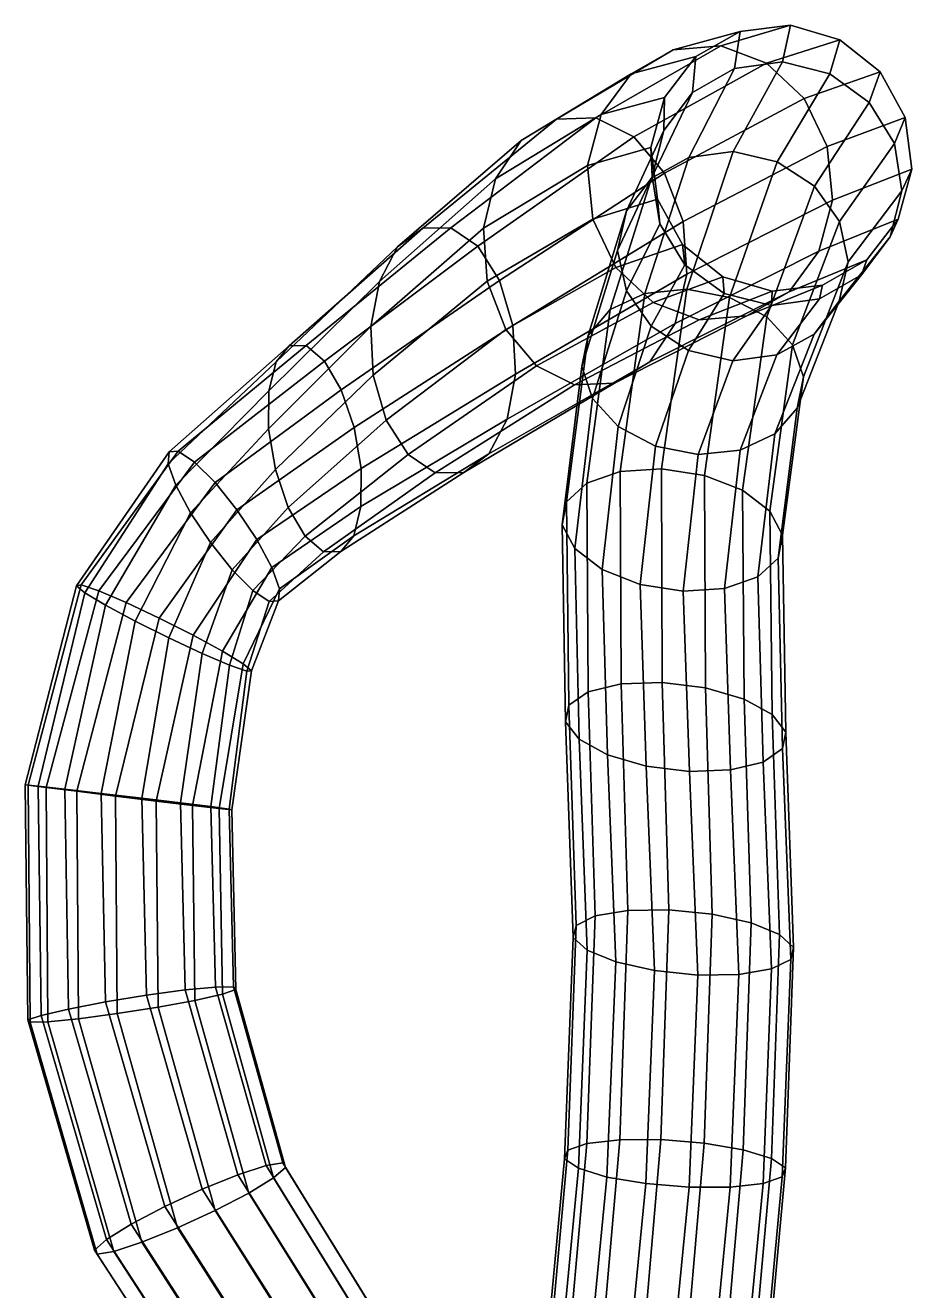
# Model space of a CAD drawing. Extents: x -17131 to 7028, y -15673 to 21355.
# Drawn here: x -17131 to -5654, y 4983 to 21355 of the extents above; entities that cross this region are included whole.
import ezdxf

# ---------------------------------------------------------------- set-up
doc = ezdxf.new("R2010")
doc.units = 0

msp = doc.modelspace()

# ---------------------------------------------------------------- linework, layer by layer
for points in [[(-7221.702148, 21354.681641, 891.435059), (-8127.260742, 21087.275391, 4394.210449), (-8743.545898, 21037.048828, 4179.691895), (-7876.038574, 21275.822266, 855.622559)], [(-6585.954102, 21167.984375, 884.08075), (-7532.470215, 20864.048828, 4550.603027), (-8127.260742, 21087.275391, 4394.210449), (-7221.702148, 21354.681641, 891.435059)], [(-7326.21582, 20884.072266, -2864.184814), (-7221.702148, 21354.681641, 891.435059), (-7876.038574, 21275.822266, 855.622559), (-7949.758789, 20797.441406, -2799.370117)], [(-6713.778809, 20727.171875, -2930.330078), (-6585.954102, 21167.984375, 884.08075), (-7221.702148, 21354.681641, 891.435059), (-7326.21582, 20884.072266, -2864.184814)], [(-7876.038574, 21275.822266, 855.622559), (-8743.545898, 21037.048828, 4179.691895), (-9288.482422, 20728.337891, 3941.600098), (-8450.282227, 20950.4375, 783.904541)], [(-7949.758789, 20797.441406, -2799.370117), (-7876.038574, 21275.822266, 855.622559), (-8450.282227, 20950.4375, 783.904541), (-8490.483398, 20486.914063, -2745.146484)], [(-6063.672852, 20751.214844, 835.13147), (-7047.61084, 20408.546875, 4626.213867), (-7532.470215, 20864.048828, 4550.603027), (-6585.954102, 21167.984375, 884.08075)], [(-6204.103027, 20357.101563, -2988.288818), (-6063.672852, 20751.214844, 835.13147), (-6585.954102, 21167.984375, 884.08075), (-6713.778809, 20727.171875, -2930.330078)], [(-8743.545898, 21037.048828, 4179.691895), (-10255.579102, 20139.671875, 6536.571777), (-10712.269531, 19863.796875, 6149.708008), (-9288.482422, 20728.337891, 3941.600098)], [(-8127.260742, 21087.275391, 4394.210449), (-9743.189453, 20159.007813, 6928.555176), (-10255.579102, 20139.671875, 6536.571777), (-8743.545898, 21037.048828, 4179.691895)], [(-7532.470215, 20864.048828, 4550.603027), (-9252.120117, 19911.611328, 7264.641602), (-9743.189453, 20159.007813, 6928.555176), (-8127.260742, 21087.275391, 4394.210449)], [(-8450.282227, 20950.4375, 783.904541), (-9288.482422, 20728.337891, 3941.600098), (-9676.108398, 20201.386719, 3716.530273), (-8853.55957, 20421.675781, 686.81012)], [(-7047.61084, 20408.546875, 4626.213867), (-8855.005859, 19442.052734, 7495.250977), (-9252.120117, 19911.611328, 7264.641602), (-7532.470215, 20864.048828, 4550.603027)], [(-8538.191406, 19644.90625, -6349.704102), (-7949.758789, 20797.441406, -2799.370117), (-8490.483398, 20486.914063, -2745.146484), (-9023.644531, 19376.619141, -6198.027344)], [(-8490.483398, 20486.914063, -2745.146484), (-8450.282227, 20950.4375, 783.904541), (-8853.55957, 20421.675781, 686.81012), (-8862.560547, 19994.013672, -2709.886963)], [(-7967.387207, 19721.488281, -6461.487793), (-7326.21582, 20884.072266, -2864.184814), (-7949.758789, 20797.441406, -2799.370117), (-8538.191406, 19644.90625, -6349.704102)], [(-7396.936035, 19589.136719, -6515.14209), (-6713.778809, 20727.171875, -2930.330078), (-7326.21582, 20884.072266, -2864.184814), (-7967.387207, 19721.488281, -6461.487793)], [(-9288.482422, 20728.337891, 3941.600098), (-10712.269531, 19863.796875, 6149.708008), (-11041.519531, 19366.648438, 5828.260742), (-9676.108398, 20201.386719, 3716.530273)], [(-6912.473633, 19273.511719, -6504.365723), (-6204.103027, 20357.101563, -2988.288818), (-6713.778809, 20727.171875, -2930.330078), (-7396.936035, 19589.136719, -6515.14209)], [(-5738.679688, 20162.285156, 750.443359), (-6750.472168, 19784.585938, 4606.51416), (-7047.61084, 20408.546875, 4626.213867), (-6063.672852, 20751.214844, 835.13147)], [(-5878.807617, 19825.003906, -3029.203613), (-5738.679688, 20162.285156, 750.443359), (-6063.672852, 20751.214844, 835.13147), (-6204.103027, 20357.101563, -2988.288818)], [(-9023.644531, 19376.619141, -6198.027344), (-8490.483398, 20486.914063, -2745.146484), (-8862.560547, 19994.013672, -2709.886963), (-9346.382813, 18952.582031, -6028.639648)], [(-8853.55957, 20421.675781, 686.81012), (-9676.108398, 20201.386719, 3716.530273), (-9852.404297, 19541.402344, 3537.358887), (-9030.025391, 19774.615234, 579.10675)], [(-8862.560547, 19994.013672, -2709.886963), (-8853.55957, 20421.675781, 686.81012), (-9030.025391, 19774.615234, 579.10675), (-9014.8125, 19397.826172, -2698.676514)], [(-6750.472168, 19784.585938, 4606.51416), (-8615.464844, 18816.570313, 7581.306152), (-8855.005859, 19442.052734, 7495.250977), (-7047.61084, 20408.546875, 4626.213867)], [(-6591.236816, 18818.158203, -6429.102539), (-5878.807617, 19825.003906, -3029.203613), (-6204.103027, 20357.101563, -2988.288818), (-6912.473633, 19273.511719, -6504.365723)], [(-10255.579102, 20139.671875, 6536.571777), (-11986.015625, 18730.369141, 7499.520996), (-12311.373047, 18488.082031, 7036.756836), (-10712.269531, 19863.796875, 6149.708008)], [(-9743.189453, 20159.007813, 6928.555176), (-11621.636719, 18735.292969, 7988.013672), (-11986.015625, 18730.369141, 7499.520996), (-10255.579102, 20139.671875, 6536.571777)], [(-9252.120117, 19911.611328, 7264.641602), (-11272.773438, 18495.365234, 8427.092773), (-11621.636719, 18735.292969, 7988.013672), (-9743.189453, 20159.007813, 6928.555176)], [(-9676.108398, 20201.386719, 3716.530273), (-11041.519531, 19366.648438, 5828.260742), (-11197.082031, 18729.011719, 5618.20459), (-9852.404297, 19541.402344, 3537.358887)], [(-5654.360352, 19494.261719, 644.176147), (-6680.662109, 19090.402344, 4497.585449), (-6750.472168, 19784.585938, 4606.51416), (-5738.679688, 20162.285156, 750.443359)], [(-5781.628906, 19215.167969, -3047.115479), (-5654.360352, 19494.261719, 644.176147), (-5738.679688, 20162.285156, 750.443359), (-5878.807617, 19825.003906, -3029.203613)], [(-9346.382813, 18952.582031, -6028.639648), (-8862.560547, 19994.013672, -2709.886963), (-9014.8125, 19397.826172, -2698.676514), (-9462.457031, 18440.767578, -5867.562988)], [(-10712.269531, 19863.796875, 6149.708008), (-12311.373047, 18488.082031, 7036.756836), (-12546.78125, 18039.105469, 6672.190918), (-11041.519531, 19366.648438, 5828.260742)], [(-8855.005859, 19442.052734, 7495.250977), (-10990.762695, 18053.365234, 8751.729492), (-11272.773438, 18495.365234, 8427.092773), (-9252.120117, 19911.611328, 7264.641602)], [(-6476.938477, 18295.265625, -6302.333496), (-5781.628906, 19215.167969, -3047.115479), (-5878.807617, 19825.003906, -3029.203613), (-6591.236816, 18818.158203, -6429.102539)], [(-9852.404297, 19541.402344, 3537.358887), (-9783.898438, 18846.621094, 3432.239502), (-8945.961914, 19105.925781, 476.374146), (-9030.025391, 19774.615234, 579.10675)], [(-8565.982422, 17942.441406, -9595.691406), (-7967.387207, 19721.488281, -6461.487793), (-8538.191406, 19644.90625, -6349.704102), (-9108.668945, 17885.396484, -9449.525391)], [(-9030.025391, 19774.615234, 579.10675), (-8945.961914, 19105.925781, 476.374146), (-8917.52832, 18787.544922, -2714.390869), (-9014.8125, 19397.826172, -2698.676514)], [(-6680.662109, 19090.402344, 4497.585449), (-8565.44043, 18133.316406, 7514.294434), (-8615.464844, 18816.570313, 7581.306152), (-6750.472168, 19784.585938, 4606.51416)], [(-8011.817871, 17834.289063, -9620.9375), (-7396.936035, 19589.136719, -6515.14209), (-7967.387207, 19721.488281, -6461.487793), (-8565.982422, 17942.441406, -9595.691406)], [(-11197.082031, 18729.011719, 5618.20459), (-11149.510742, 18045.40625, 5554.43457), (-9783.898438, 18846.621094, 3432.239502), (-9852.404297, 19541.402344, 3537.358887)], [(-9108.668945, 17885.396484, -9449.525391), (-8538.191406, 19644.90625, -6349.704102), (-9023.644531, 19376.619141, -6198.027344), (-9558.731445, 17676.271484, -9207.695313)], [(-7529.681641, 17581.732422, -9524.827148), (-6912.473633, 19273.511719, -6504.365723), (-7396.936035, 19589.136719, -6515.14209), (-8011.817871, 17834.289063, -9620.9375)], [(-6855.67627, 18431.041016, 4314.478027), (-6680.662109, 19090.402344, 4497.585449), (-5654.360352, 19494.261719, 644.176147), (-5830.616699, 18847.890625, 532.834045)], [(-5830.616699, 18847.890625, 532.834045), (-5654.360352, 19494.261719, 644.176147), (-5781.628906, 19215.167969, -3047.115479), (-5934.021484, 18619.4375, -3038.164551)], [(-11041.519531, 19366.648438, 5828.260742), (-12546.78125, 18039.105469, 6672.190918), (-12658.967773, 17456.541016, 6457.498047), (-11197.082031, 18729.011719, 5618.20459)], [(-8615.464844, 18816.570313, 7581.306152), (-10820.603516, 17471.802734, 8908.212891), (-10990.762695, 18053.365234, 8751.729492), (-8855.005859, 19442.052734, 7495.250977)], [(-9558.731445, 17676.271484, -9207.695313), (-9023.644531, 19376.619141, -6198.027344), (-9346.382813, 18952.582031, -6028.639648), (-9844.067383, 17343.027344, -8904.808594)], [(-9014.8125, 19397.826172, -2698.676514), (-8917.52832, 18787.544922, -2714.390869), (-9348.101563, 17917.722656, -5740.054688), (-9462.457031, 18440.767578, -5867.562988)], [(-7196.044922, 17219.664063, -9318.766602), (-6591.236816, 18818.158203, -6429.102539), (-6912.473633, 19273.511719, -6504.365723), (-7529.681641, 17581.732422, -9524.827148)], [(-5934.021484, 18619.4375, -3038.164551), (-5781.628906, 19215.167969, -3047.115479), (-6476.938477, 18295.265625, -6302.333496), (-6593.083496, 17783.605469, -6142.017578)], [(-9783.898438, 18846.621094, 3432.239502), (-9487.37207, 18222.412109, 3414.161621), (-8621.125977, 18516.714844, 393.203003), (-8945.961914, 19105.925781, 476.374146)], [(-8945.961914, 19105.925781, 476.374146), (-8621.125977, 18516.714844, 393.203003), (-8592.216797, 18255.259766, -2754.359131), (-8917.52832, 18787.544922, -2714.390869)], [(-8718.532227, 17496.050781, 7300.869141), (-8565.44043, 18133.316406, 7514.294434), (-6680.662109, 19090.402344, 4497.585449), (-6855.67627, 18431.041016, 4314.478027)], [(-11149.510742, 18045.40625, 5554.43457), (-10911.067383, 17419.785156, 5641.852539), (-9487.37207, 18222.412109, 3414.161621), (-9783.898438, 18846.621094, 3432.239502)], [(-9844.067383, 17343.027344, -8904.808594), (-9346.382813, 18952.582031, -6028.639648), (-9462.457031, 18440.767578, -5867.562988), (-9926.388672, 16939.115234, -8588.026367)], [(-7242.73877, 17904.394531, 4087.509521), (-6855.67627, 18431.041016, 4314.478027), (-5830.616699, 18847.890625, 532.834045), (-6233.838867, 18319.460938, 433.996033)], [(-6233.838867, 18319.460938, 433.996033), (-5830.616699, 18847.890625, 532.834045), (-5934.021484, 18619.4375, -3038.164551), (-6306.194336, 18126.757813, -3003.984619)], [(-11986.015625, 18730.369141, 7499.520996), (-13714.289063, 17206.785156, 7680.59082), (-13883.945313, 17002.773438, 7189.019531), (-12311.373047, 18488.082031, 7036.756836)], [(-11621.636719, 18735.292969, 7988.013672), (-13495.285156, 17211.359375, 8207.076172), (-13714.289063, 17206.785156, 7680.59082), (-11986.015625, 18730.369141, 7499.520996)], [(-11272.773438, 18495.365234, 8427.092773), (-13258.833984, 17010.005859, 8687.925781), (-13495.285156, 17211.359375, 8207.076172), (-11621.636719, 18735.292969, 7988.013672)], [(-12658.967773, 17456.541016, 6457.498047), (-12626.498047, 16826.537109, 6429.575684), (-11149.510742, 18045.40625, 5554.43457), (-11197.082031, 18729.011719, 5618.20459)], [(-8565.44043, 18133.316406, 7514.294434), (-10785.151367, 16841.822266, 8877.984375), (-10820.603516, 17471.802734, 8908.212891), (-8615.464844, 18816.570313, 7581.306152)], [(-8917.52832, 18787.544922, -2714.390869), (-8592.216797, 18255.259766, -2754.359131), (-9026.849609, 17462.304688, -5664.473633), (-9348.101563, 17917.722656, -5740.054688)], [(-7056.893555, 16805.455078, -9036.710938), (-6476.938477, 18295.265625, -6302.333496), (-6591.236816, 18818.158203, -6429.102539), (-7196.044922, 17219.664063, -9318.766602)], [(-9487.37207, 18222.412109, 3414.161621), (-9001.948242, 17767.216797, 3487.875), (-8098.790039, 18100.28125, 342.512177), (-8621.125977, 18516.714844, 393.203003)], [(-8621.125977, 18516.714844, 393.203003), (-8098.790039, 18100.28125, 342.512177), (-8082.637695, 17885.408203, -2813.395508), (-8592.216797, 18255.259766, -2754.359131)], [(-6306.194336, 18126.757813, -3003.984619), (-5934.021484, 18619.4375, -3038.164551), (-6593.083496, 17783.605469, -6142.017578), (-6915.864746, 17359.642578, -5972.993652)], [(-12311.373047, 18488.082031, 7036.756836), (-13883.945313, 17002.773438, 7189.019531), (-13977.005859, 16625.259766, 6809.411133), (-12546.78125, 18039.105469, 6672.190918)], [(-10990.762695, 18053.365234, 8751.729492), (-13040.401367, 16638.509766, 9051.936523), (-13258.833984, 17010.005859, 8687.925781), (-11272.773438, 18495.365234, 8427.092773)], [(-9462.457031, 18440.767578, -5867.562988), (-9348.101563, 17917.722656, -5740.054688), (-9787.230469, 16524.888672, -8305.878906), (-9926.388672, 16939.115234, -8588.026367)], [(-9046.642578, 16999.091797, 6977.780273), (-8718.532227, 17496.050781, 7300.869141), (-6855.67627, 18431.041016, 4314.478027), (-7242.73877, 17904.394531, 4087.509521)], [(-10911.067383, 17419.785156, 5641.852539), (-10512.811523, 16950.417969, 5870.820313), (-9001.948242, 17767.216797, 3487.875), (-9487.37207, 18222.412109, 3414.161621)], [(-8592.216797, 18255.259766, -2754.359131), (-8082.637695, 17885.408203, -2813.395508), (-8542.430664, 17146.753906, -5654.05957), (-9026.849609, 17462.304688, -5664.473633)], [(-7788.285645, 17595.4375, 3851.040283), (-7242.73877, 17904.394531, 4087.509521), (-6233.838867, 18319.460938, 433.996033), (-6808.239746, 17993.796875, 363.797058)], [(-6593.083496, 17783.605469, -6142.017578), (-6476.938477, 18295.265625, -6302.333496), (-7056.893555, 16805.455078, -9036.710938), (-7139.223633, 16401.5625, -8720.025391)], [(-6808.239746, 17993.796875, 363.797058), (-6233.838867, 18319.460938, 433.996033), (-6306.194336, 18126.757813, -3003.984619), (-6846.90332, 17816.041016, -2948.8125)], [(-12546.78125, 18039.105469, 6672.190918), (-13977.005859, 16625.259766, 6809.411133), (-13981.257813, 16135.614258, 6595.457031), (-12658.967773, 17456.541016, 6457.498047)], [(-10820.603516, 17471.802734, 8908.212891), (-12873.850586, 16149.313477, 9239.393555), (-13040.401367, 16638.509766, 9051.936523), (-10990.762695, 18053.365234, 8751.729492)], [(-12626.498047, 16826.537109, 6429.575684), (-12457.651367, 16244.976563, 6587.011719), (-10911.067383, 17419.785156, 5641.852539), (-11149.510742, 18045.40625, 5554.43457)], [(-10894.306641, 16259.298828, 8660.876953), (-10785.151367, 16841.822266, 8877.984375), (-8565.44043, 18133.316406, 7514.294434), (-8718.532227, 17496.050781, 7300.869141)], [(-9001.948242, 17767.216797, 3487.875), (-8405.875, 17544.615234, 3640.33252), (-7462.83252, 17914.273438, 331.52124), (-8098.790039, 18100.28125, 342.512177)], [(-8098.790039, 18100.28125, 342.512177), (-7462.83252, 17914.273438, 331.52124), (-7470.341797, 17728.964844, -2881.798096), (-8082.637695, 17885.408203, -2813.395508)], [(-6846.90332, 17816.041016, -2948.8125), (-6306.194336, 18126.757813, -3003.984619), (-6915.864746, 17359.642578, -5972.993652), (-7401.304199, 17091.289063, -5820.997559)], [(-9427.147461, 15581.27832, -11911.210938), (-9108.668945, 17885.396484, -9449.525391), (-9558.731445, 17676.271484, -9207.695313), (-9860.588867, 15432.008789, -11598.341797)], [(-9348.101563, 17917.722656, -5740.054688), (-9026.849609, 17462.304688, -5664.473633), (-9453.591797, 16162.8125, -8099.780273), (-9787.230469, 16524.888672, -8305.878906)], [(-9504.429688, 16723.078125, 6592.279785), (-9046.642578, 16999.091797, 6977.780273), (-7242.73877, 17904.394531, 4087.509521), (-7788.285645, 17595.4375, 3851.040283)], [(-8892.616211, 15617.137695, -12083.100586), (-8565.982422, 17942.441406, -9595.691406), (-9108.668945, 17885.396484, -9449.525391), (-9427.147461, 15581.27832, -11911.210938)], [(-8336.639648, 15530.834961, -12083.476563), (-8011.817871, 17834.289063, -9620.9375), (-8565.982422, 17942.441406, -9595.691406), (-8892.616211, 15617.137695, -12083.100586)], [(-8082.637695, 17885.408203, -2813.395508), (-7470.341797, 17728.964844, -2881.798096), (-7972.050781, 17014.556641, -5708.472656), (-8542.430664, 17146.753906, -5654.05957)], [(-8405.875, 17544.615234, 3640.33252), (-7788.285645, 17595.4375, 3851.040283), (-6808.239746, 17993.796875, 363.797058), (-7462.83252, 17914.273438, 331.52124)], [(-7462.83252, 17914.273438, 331.52124), (-6808.239746, 17993.796875, 363.797058), (-6846.90332, 17816.041016, -2948.8125), (-7470.341797, 17728.964844, -2881.798096)], [(-10512.811523, 16950.417969, 5870.820313), (-10019.270508, 16703.394531, 6203.538086), (-8405.875, 17544.615234, 3640.33252), (-9001.948242, 17767.216797, 3487.875)], [(-7843.269531, 15338.694336, -11917.015625), (-7529.681641, 17581.732422, -9524.827148), (-8011.817871, 17834.289063, -9620.9375), (-8336.639648, 15530.834961, -12083.476563)], [(-7470.341797, 17728.964844, -2881.798096), (-6846.90332, 17816.041016, -2948.8125), (-7401.304199, 17091.289063, -5820.997559), (-7972.050781, 17014.556641, -5708.472656)], [(-6915.864746, 17359.642578, -5972.993652), (-6593.083496, 17783.605469, -6142.017578), (-7139.223633, 16401.5625, -8720.025391), (-7424.564941, 16068.327148, -8417.183594)], [(-9860.588867, 15432.008789, -11598.341797), (-9558.731445, 17676.271484, -9207.695313), (-9844.067383, 17343.027344, -8904.808594), (-10123.164063, 15189.154297, -11188.791992)], [(-10019.270508, 16703.394531, 6203.538086), (-9504.429688, 16723.078125, 6592.279785), (-7788.285645, 17595.4375, 3851.040283), (-8405.875, 17544.615234, 3640.33252)], [(-7490.443848, 15067.37207, -11604.678711), (-7196.044922, 17219.664063, -9318.766602), (-7529.681641, 17581.732422, -9524.827148), (-7843.269531, 15338.694336, -11917.015625)], [(-13981.257813, 16135.614258, 6595.457031), (-13893.000977, 15606.121094, 6584.595215), (-12626.498047, 16826.537109, 6429.575684), (-12658.967773, 17456.541016, 6457.498047)], [(-10785.151367, 16841.822266, 8877.984375), (-12783.084961, 15619.1875, 9227.197266), (-12873.850586, 16149.313477, 9239.393555), (-10820.603516, 17471.802734, 8908.212891)], [(-12457.651367, 16244.976563, 6587.011719), (-12174.217773, 15803.012695, 6910.456543), (-10512.811523, 16950.417969, 5870.820313), (-10911.067383, 17419.785156, 5641.852539)], [(-11128.294922, 15810.355469, 8295.118164), (-10894.306641, 16259.298828, 8660.876953), (-8718.532227, 17496.050781, 7300.869141), (-9046.642578, 16999.091797, 6977.780273)], [(-9026.849609, 17462.304688, -5664.473633), (-8542.430664, 17146.753906, -5654.05957), (-8971.461914, 15910.264648, -8003.715332), (-9453.591797, 16162.8125, -8099.780273)], [(-7401.304199, 17091.289063, -5820.997559), (-6915.864746, 17359.642578, -5972.993652), (-7424.564941, 16068.327148, -8417.183594), (-7874.626953, 15859.192383, -8175.31543)], [(-13883.945313, 17002.773438, 7189.019531), (-13714.289063, 17206.785156, 7680.59082), (-15268.725586, 15835.103516, 7791.392578), (-15281.271484, 15681.207031, 7280.543945)], [(-13714.289063, 17206.785156, 7680.59082), (-13495.285156, 17211.359375, 8207.076172), (-15150.328125, 15844.964844, 8337.637695), (-15268.725586, 15835.103516, 7791.392578)], [(-13495.285156, 17211.359375, 8207.076172), (-13258.833984, 17010.005859, 8687.925781), (-14941.144531, 15704.813477, 8835.841797), (-15150.328125, 15844.964844, 8337.637695)], [(-10123.164063, 15189.154297, -11188.791992), (-9844.067383, 17343.027344, -8904.808594), (-9926.388672, 16939.115234, -8588.026367), (-10180.168945, 14891.750977, -10746.705078)], [(-7327.248047, 14759.782227, -11197.376953), (-7056.893555, 16805.455078, -9036.710938), (-7196.044922, 17219.664063, -9318.766602), (-7490.443848, 15067.37207, -11604.678711)], [(-8542.430664, 17146.753906, -5654.05957), (-7972.050781, 17014.556641, -5708.472656), (-8417.307617, 15802.128906, -8029.055664), (-8971.461914, 15910.264648, -8003.715332)], [(-7972.050781, 17014.556641, -5708.472656), (-7401.304199, 17091.289063, -5820.997559), (-7874.626953, 15859.192383, -8175.31543), (-8417.307617, 15802.128906, -8029.055664)], [(-13883.945313, 17002.773438, 7189.019531), (-15281.271484, 15681.207031, 7280.543945), (-15183.165039, 15403.203125, 6885.030762), (-13977.005859, 16625.259766, 6809.411133)], [(-13258.833984, 17010.005859, 8687.925781), (-13040.401367, 16638.509766, 9051.936523), (-14674.867188, 15439.487305, 9212.418945), (-14941.144531, 15704.813477, 8835.841797)], [(-12174.217773, 15803.012695, 6910.456543), (-11822.322266, 15563.12793, 7347.121094), (-10019.270508, 16703.394531, 6203.538086), (-10512.811523, 16950.417969, 5870.820313)], [(-11454.962891, 15568.075195, 7833.307617), (-11128.294922, 15810.355469, 8295.118164), (-9046.642578, 16999.091797, 6977.780273), (-9504.429688, 16723.078125, 6592.279785)], [(-9926.388672, 16939.115234, -8588.026367), (-9787.230469, 16524.888672, -8305.878906), (-10016.973633, 14584.161133, -10339.404297), (-10180.168945, 14891.750977, -10746.705078)], [(-13893.000977, 15606.121094, 6584.595215), (-13727.541992, 15117.235352, 6772.592773), (-12457.651367, 16244.976563, 6587.011719), (-12626.498047, 16826.537109, 6429.575684)], [(-12784.772461, 15128.93457, 9011.832031), (-12783.084961, 15619.1875, 9227.197266), (-10785.151367, 16841.822266, 8877.984375), (-10894.306641, 16259.298828, 8660.876953)], [(-11822.322266, 15563.12793, 7347.121094), (-11454.962891, 15568.075195, 7833.307617), (-9504.429688, 16723.078125, 6592.279785), (-10019.270508, 16703.394531, 6203.538086)], [(-7139.223633, 16401.5625, -8720.025391), (-7056.893555, 16805.455078, -9036.710938), (-7327.248047, 14759.782227, -11197.376953), (-7384.253906, 14462.378906, -10755.290039)], [(-13977.005859, 16625.259766, 6809.411133), (-15183.165039, 15403.203125, 6885.030762), (-14992.037109, 15046.021484, 6660.952148), (-13981.257813, 16135.614258, 6595.457031)], [(-13040.401367, 16638.509766, 9051.936523), (-12873.850586, 16149.313477, 9239.393555), (-14390.831055, 15086.162109, 9405.694336), (-14674.867188, 15439.487305, 9212.418945)], [(-9787.230469, 16524.888672, -8305.878906), (-9453.591797, 16162.8125, -8099.780273), (-9664.148438, 14312.839844, -10027.068359), (-10016.973633, 14584.161133, -10339.404297)], [(-7424.564941, 16068.327148, -8417.183594), (-7139.223633, 16401.5625, -8720.025391), (-7384.253906, 14462.378906, -10755.290039), (-7646.829102, 14219.524414, -10345.740234)], [(-13727.541992, 15117.235352, 6772.592773), (-13507.894531, 14745.488281, 7135.89502), (-12174.217773, 15803.012695, 6910.456543), (-12457.651367, 16244.976563, 6587.011719)], [(-12876.619141, 14751.166016, 8631.514648), (-12784.772461, 15128.93457, 9011.832031), (-10894.306641, 16259.298828, 8660.876953), (-11128.294922, 15810.355469, 8295.118164)], [(-13981.257813, 16135.614258, 6595.457031), (-14992.037109, 15046.021484, 6660.952148), (-14734.535156, 14662.204102, 6647.633789), (-13893.000977, 15606.121094, 6584.595215)], [(-12873.850586, 16149.313477, 9239.393555), (-12783.084961, 15619.1875, 9227.197266), (-14132.297852, 14700.554688, 9391.786133), (-14390.831055, 15086.162109, 9405.694336)], [(-9453.591797, 16162.8125, -8099.780273), (-8971.461914, 15910.264648, -8003.715332), (-9170.779297, 14120.699219, -9860.607422), (-9664.148438, 14312.839844, -10027.068359)], [(-7874.626953, 15859.192383, -8175.31543), (-7424.564941, 16068.327148, -8417.183594), (-7646.829102, 14219.524414, -10345.740234), (-8080.271484, 14070.255859, -10032.87207)], [(-8971.461914, 15910.264648, -8003.715332), (-8417.307617, 15802.128906, -8029.055664), (-8614.803711, 14034.396484, -9860.983398), (-9170.779297, 14120.699219, -9860.607422)], [(-15268.725586, 15835.103516, 7791.392578), (-15150.328125, 15844.964844, 8337.637695), (-16406.478516, 14114.164063, 8460.260742), (-16467.691406, 14104.712891, 7902.994629)], [(-15281.271484, 15681.207031, 7280.543945), (-15268.725586, 15835.103516, 7791.392578), (-16467.691406, 14104.712891, 7902.994629), (-16358.730469, 14013.4375, 7378.723633)], [(-15150.328125, 15844.964844, 8337.637695), (-14941.144531, 15704.813477, 8835.841797), (-16179.763672, 14037.414063, 8965.394531), (-16406.478516, 14114.164063, 8460.260742)], [(-13507.894531, 14745.488281, 7135.89502), (-13268.878906, 14543.527344, 7615.333496), (-11822.322266, 15563.12793, 7347.121094), (-12174.217773, 15803.012695, 6910.456543)], [(-13047.367188, 14547.46875, 8140.483887), (-12876.619141, 14751.166016, 8631.514648), (-11128.294922, 15810.355469, 8295.118164), (-11454.962891, 15568.075195, 7833.307617)], [(-8417.307617, 15802.128906, -8029.055664), (-7874.626953, 15859.192383, -8175.31543), (-8080.271484, 14070.255859, -10032.87207), (-8614.803711, 14034.396484, -9860.983398)], [(-15281.271484, 15681.207031, 7280.543945), (-16358.730469, 14013.4375, 7378.723633), (-16091.552734, 13852.525391, 6969.339844), (-15183.165039, 15403.203125, 6885.030762)], [(-14941.144531, 15704.813477, 8835.841797), (-14674.867188, 15439.487305, 9212.418945), (-15826.197266, 13887.811523, 9343.970703), (-16179.763672, 14037.414063, 8965.394531)], [(-13893.000977, 15606.121094, 6584.595215), (-14734.535156, 14662.204102, 6647.633789), (-14450.94043, 14309.743164, 6841.144531), (-13727.541992, 15117.235352, 6772.592773)], [(-12784.772461, 15128.93457, 9011.832031), (-13940.107422, 14341.641602, 9167.081055), (-14132.297852, 14700.554688, 9391.786133), (-12783.084961, 15619.1875, 9227.197266)], [(-13268.878906, 14543.527344, 7615.333496), (-13047.367188, 14547.46875, 8140.483887), (-11454.962891, 15568.075195, 7833.307617), (-11822.322266, 15563.12793, 7347.121094)], [(-9416.625977, 12833.587891, -13657.871094), (-9427.147461, 15581.27832, -11911.210938), (-9860.588867, 15432.008789, -11598.341797), (-9842.144531, 12730.702148, -13307.532227)], [(-8884.901367, 12852.916992, -13842.991211), (-8892.616211, 15617.137695, -12083.100586), (-9427.147461, 15581.27832, -11911.210938), (-9416.625977, 12833.587891, -13657.871094)], [(-8326.036133, 12783.336914, -13829.629883), (-8336.639648, 15530.834961, -12083.476563), (-8892.616211, 15617.137695, -12083.100586), (-8884.901367, 12852.916992, -13842.991211)], [(-15183.165039, 15403.203125, 6885.030762), (-16091.552734, 13852.525391, 6969.339844), (-15710.666992, 13647.683594, 6733.100098), (-14992.037109, 15046.021484, 6660.952148)], [(-14674.867188, 15439.487305, 9212.418945), (-14390.831055, 15086.162109, 9405.694336), (-15396.801758, 13686.003906, 9533.932617), (-15826.197266, 13887.811523, 9343.970703)], [(-9842.144531, 12730.702148, -13307.532227), (-9860.588867, 15432.008789, -11598.341797), (-10123.164063, 15189.154297, -11188.791992), (-10092.755859, 12557.771484, -12841.371094)], [(-7824.672852, 12637.744141, -13625.267578), (-7843.269531, 15338.694336, -11917.015625), (-8336.639648, 15530.834961, -12083.476563), (-8326.036133, 12783.336914, -13829.629883)], [(-7459.838379, 12436.455078, -13256.032227), (-7490.443848, 15067.37207, -11604.678711), (-7843.269531, 15338.694336, -11917.015625), (-7824.672852, 12637.744141, -13625.267578)], [(-14390.831055, 15086.162109, 9405.694336), (-14132.297852, 14700.554688, 9391.786133), (-14958.09082, 13464.134766, 9511.991211), (-15396.801758, 13686.003906, 9533.932617)], [(-13727.541992, 15117.235352, 6772.592773), (-14450.94043, 14309.743164, 6841.144531), (-14184.152344, 14043.681641, 7217.404297), (-13507.894531, 14745.488281, 7135.89502)], [(-12876.619141, 14751.166016, 8631.514648), (-13841.490234, 14062.901367, 8771.25), (-13940.107422, 14341.641602, 9167.081055), (-12784.772461, 15128.93457, 9011.832031)], [(-10092.755859, 12557.771484, -12841.371094), (-10123.164063, 15189.154297, -11188.791992), (-10180.168945, 14891.750977, -10746.705078), (-10135.666016, 12342.686523, -12332.556641)], [(-7282.530762, 12211.223633, -12781.900391), (-7327.248047, 14759.782227, -11197.376953), (-7490.443848, 15067.37207, -11604.678711), (-7459.838379, 12436.455078, -13256.032227)], [(-14992.037109, 15046.021484, 6660.952148), (-15710.666992, 13647.683594, 6733.100098), (-15271.697266, 13428.719727, 6711.346191), (-14734.535156, 14662.204102, 6647.633789)], [(-13507.894531, 14745.488281, 7135.89502), (-14184.152344, 14043.681641, 7217.404297), (-13973.904297, 13901.799805, 7714.981445), (-13268.878906, 14543.527344, 7615.333496)], [(-13047.367188, 14547.46875, 8140.483887), (-13854.476563, 13909.870117, 8260.636719), (-13841.490234, 14062.901367, 8771.25), (-12876.619141, 14751.166016, 8631.514648)], [(-10180.168945, 14891.750977, -10746.705078), (-10016.973633, 14584.161133, -10339.404297), (-9958.358398, 12117.455078, -11858.423828), (-10135.666016, 12342.686523, -12332.556641)], [(-7384.253906, 14462.378906, -10755.290039), (-7327.248047, 14759.782227, -11197.376953), (-7282.530762, 12211.223633, -12781.900391), (-7325.441406, 11996.139648, -12273.084961)], [(-14734.535156, 14662.204102, 6647.633789), (-15271.697266, 13428.719727, 6711.346191), (-14842.188477, 13228.313477, 6901.38916), (-14450.94043, 14309.743164, 6841.144531)], [(-13940.107422, 14341.641602, 9167.081055), (-14577.469727, 13256.477539, 9275.561523), (-14958.09082, 13464.134766, 9511.991211), (-14132.297852, 14700.554688, 9391.786133)], [(-10016.973633, 14584.161133, -10339.404297), (-9664.148438, 14312.839844, -10027.068359), (-9593.524414, 11916.166992, -11489.189453), (-9958.358398, 12117.455078, -11858.423828)], [(-13268.878906, 14543.527344, 7615.333496), (-13973.904297, 13901.799805, 7714.981445), (-13854.476563, 13909.870117, 8260.636719), (-13047.367188, 14547.46875, 8140.483887)], [(-7646.829102, 14219.524414, -10345.740234), (-7384.253906, 14462.378906, -10755.290039), (-7325.441406, 11996.139648, -12273.084961), (-7576.053711, 11823.209961, -11806.923828)], [(-14450.94043, 14309.743164, 6841.144531), (-14842.188477, 13228.313477, 6901.38916), (-14488.74707, 13077.509766, 7279.875), (-14184.152344, 14043.681641, 7217.404297)], [(-13841.490234, 14062.901367, 8771.25), (-14310.417969, 13094.363281, 8866.086914), (-14577.469727, 13256.477539, 9275.561523), (-13940.107422, 14341.641602, 9167.081055)], [(-9664.148438, 14312.839844, -10027.068359), (-9170.779297, 14120.699219, -9860.607422), (-9092.162109, 11770.574219, -11284.827148), (-9593.524414, 11916.166992, -11489.189453)], [(-16467.691406, 14104.712891, 7902.994629), (-16406.478516, 14114.164063, 8460.260742), (-17096.164063, 11522.695313, 8495.176758), (-17131.421875, 11527.939453, 7933.680664)], [(-16358.730469, 14013.4375, 7378.723633), (-16467.691406, 14104.712891, 7902.994629), (-17131.421875, 11527.939453, 7933.680664), (-16965.789063, 11509.835938, 7405.333984)], [(-17096.164063, 11522.695313, 8495.176758), (-16406.478516, 14114.164063, 8460.260742), (-16179.763672, 14037.414063, 8965.394531), (-16859.8125, 11493.547852, 9004.050781)], [(-9170.779297, 14120.699219, -9860.607422), (-8614.803711, 14034.396484, -9860.983398), (-8533.298828, 11700.994141, -11271.46582), (-9092.162109, 11770.574219, -11284.827148)], [(-8080.271484, 14070.255859, -10032.87207), (-7646.829102, 14219.524414, -10345.740234), (-7576.053711, 11823.209961, -11806.923828), (-8001.572754, 11720.324219, -11456.585938)], [(-16091.552734, 13852.525391, 6969.339844), (-16358.730469, 14013.4375, 7378.723633), (-16965.789063, 11509.835938, 7405.333984), (-16619.109375, 11471.005859, 6992.661621)], [(-16859.8125, 11493.547852, 9004.050781), (-16179.763672, 14037.414063, 8965.394531), (-15826.197266, 13887.811523, 9343.970703), (-16463.455078, 11444.87793, 9385.341797)], [(-14184.152344, 14043.681641, 7217.404297), (-14488.74707, 13077.509766, 7279.875), (-14262.295898, 12997.944336, 7784.817383), (-13973.904297, 13901.799805, 7714.981445)], [(-13854.476563, 13909.870117, 8260.636719), (-14201.342773, 13004.488281, 8341.896484), (-14310.417969, 13094.363281, 8866.086914), (-13841.490234, 14062.901367, 8771.25)], [(-8614.803711, 14034.396484, -9860.983398), (-8080.271484, 14070.255859, -10032.87207), (-8001.572754, 11720.324219, -11456.585938), (-8533.298828, 11700.994141, -11271.46582)], [(-15710.666992, 13647.683594, 6733.100098), (-16091.552734, 13852.525391, 6969.339844), (-16619.109375, 11471.005859, 6992.661621), (-16148.461914, 11417.416992, 6754.400879)], [(-16463.455078, 11444.87793, 9385.341797), (-15826.197266, 13887.811523, 9343.970703), (-15396.801758, 13686.003906, 9533.932617), (-15963.788086, 11383.196289, 9576.549805)], [(-13973.904297, 13901.799805, 7714.981445), (-14262.295898, 12997.944336, 7784.817383), (-14201.342773, 13004.488281, 8341.896484), (-13854.476563, 13909.870117, 8260.636719)], [(-15271.697266, 13428.719727, 6711.346191), (-15710.666992, 13647.683594, 6733.100098), (-16148.461914, 11417.416992, 6754.400879), (-15623.045898, 11356.25, 6732.250488)], [(-15963.788086, 11383.196289, 9576.549805), (-15396.801758, 13686.003906, 9533.932617), (-14958.09082, 13464.134766, 9511.991211), (-15438.637695, 11318.600586, 9554.242188)], [(-14842.188477, 13228.313477, 6901.38916), (-15271.697266, 13428.719727, 6711.346191), (-15623.045898, 11356.25, 6732.250488), (-15123.292969, 11296.212891, 6923.541992)], [(-15438.637695, 11318.600586, 9554.242188), (-14958.09082, 13464.134766, 9511.991211), (-14577.469727, 13256.477539, 9275.561523), (-14968.292969, 11261.681641, 9315.836914)], [(-14488.74707, 13077.509766, 7279.875), (-14842.188477, 13228.313477, 6901.38916), (-15123.292969, 11296.212891, 6923.541992), (-14727.105469, 11246.114258, 7304.777344)], [(-14968.292969, 11261.681641, 9315.836914), (-14577.469727, 13256.477539, 9275.561523), (-14310.417969, 13094.363281, 8866.086914), (-14621.783203, 11221.424805, 8903.109375)], [(-14262.295898, 12997.944336, 7784.817383), (-14488.74707, 13077.509766, 7279.875), (-14727.105469, 11246.114258, 7304.777344), (-14491.055664, 11213.636719, 7813.507324)], [(-14621.783203, 11221.424805, 8903.109375), (-14310.417969, 13094.363281, 8866.086914), (-14201.342773, 13004.488281, 8341.896484), (-14456.064453, 11204.963867, 8374.845703)], [(-14456.064453, 11204.963867, 8374.845703), (-14201.342773, 13004.488281, 8341.896484), (-14262.295898, 12997.944336, 7784.817383), (-14491.055664, 11213.636719, 7813.507324)], [(-9329.660156, 9902.890625, -14897.314453), (-9416.625977, 12833.587891, -13657.871094), (-9842.144531, 12730.702148, -13307.532227), (-9752.776367, 9832.710938, -14535.110352)], [(-8798.594727, 9910.988281, -15085.445313), (-8884.901367, 12852.916992, -13842.991211), (-9416.625977, 12833.587891, -13657.871094), (-9329.660156, 9902.890625, -14897.314453)], [(-8238.496094, 9853.994141, -15065.524414), (-8326.036133, 12783.336914, -13829.629883), (-8884.901367, 12852.916992, -13842.991211), (-8798.594727, 9910.988281, -15085.445313)], [(-7734.243652, 9742.258789, -14846.28125), (-7824.672852, 12637.744141, -13625.267578), (-8326.036133, 12783.336914, -13829.629883), (-8238.496094, 9853.994141, -15065.524414)], [(-9752.776367, 9832.710938, -14535.110352), (-9842.144531, 12730.702148, -13307.532227), (-10092.755859, 12557.771484, -12841.371094), (-9999.564453, 9709.521484, -14049.80957)], [(-7365.261719, 9591.474609, -14455.904297), (-7459.838379, 12436.455078, -13256.032227), (-7824.672852, 12637.744141, -13625.267578), (-7734.243652, 9742.258789, -14846.28125)], [(-9999.564453, 9709.521484, -14049.80957), (-10092.755859, 12557.771484, -12841.371094), (-10135.666016, 12342.686523, -12332.556641), (-10037.84375, 9553.276367, -13517.655273)], [(-10135.666016, 12342.686523, -12332.556641), (-9958.358398, 12117.455078, -11858.423828), (-9855.788086, 9387.158203, -13019.466797), (-10037.84375, 9553.276367, -13517.655273)], [(-7183.207031, 9425.357422, -13957.71582), (-7282.530762, 12211.223633, -12781.900391), (-7459.838379, 12436.455078, -13256.032227), (-7365.261719, 9591.474609, -14455.904297)], [(-9958.358398, 12117.455078, -11858.423828), (-9593.524414, 11916.166992, -11489.189453), (-9486.806641, 9236.375, -12629.089844), (-9855.788086, 9387.158203, -13019.466797)], [(-7325.441406, 11996.139648, -12273.084961), (-7282.530762, 12211.223633, -12781.900391), (-7183.207031, 9425.357422, -13957.71582), (-7221.486328, 9269.113281, -13425.561523)], [(-7576.053711, 11823.209961, -11806.923828), (-7325.441406, 11996.139648, -12273.084961), (-7221.486328, 9269.113281, -13425.561523), (-7468.275391, 9145.923828, -12940.259766)], [(-9593.524414, 11916.166992, -11489.189453), (-9092.162109, 11770.574219, -11284.827148), (-8982.555664, 9124.638672, -12409.845703), (-9486.806641, 9236.375, -12629.089844)], [(-8001.572754, 11720.324219, -11456.585938), (-7576.053711, 11823.209961, -11806.923828), (-7468.275391, 9145.923828, -12940.259766), (-7891.392578, 9075.743164, -12578.056641)], [(-9092.162109, 11770.574219, -11284.827148), (-8533.298828, 11700.994141, -11271.46582), (-8422.458984, 9067.644531, -12389.925781), (-8982.555664, 9124.638672, -12409.845703)], [(-8533.298828, 11700.994141, -11271.46582), (-8001.572754, 11720.324219, -11456.585938), (-7891.392578, 9075.743164, -12578.056641), (-8422.458984, 9067.644531, -12389.925781)], [(-16965.789063, 11509.835938, 7405.333984), (-17131.421875, 11527.939453, 7933.680664), (-17097.582031, 8485.68457, 7831.143066), (-16924.162109, 8545.292969, 7306.327148)], [(-17131.421875, 11527.939453, 7933.680664), (-17096.164063, 11522.695313, 8495.176758), (-17069.160156, 8456.727539, 8392.624023), (-17097.582031, 8485.68457, 7831.143066)], [(-17069.160156, 8456.727539, 8392.624023), (-17096.164063, 11522.695313, 8495.176758), (-16859.8125, 11493.547852, 9004.050781), (-16837.441406, 8463.057617, 8905.06543)], [(-16619.109375, 11471.005859, 6992.661621), (-16965.789063, 11509.835938, 7405.333984), (-16924.162109, 8545.292969, 7306.327148), (-16570.03125, 8627.708984, 6900.280762)], [(-16837.441406, 8463.057617, 8905.06543), (-16859.8125, 11493.547852, 9004.050781), (-16463.455078, 11444.87793, 9385.341797), (-16442.724609, 8502.091797, 9292.839844)], [(-16148.461914, 11417.416992, 6754.400879), (-16619.109375, 11471.005859, 6992.661621), (-16570.03125, 8627.708984, 6900.280762), (-16093.275391, 8719.493164, 6670.639648)], [(-16442.724609, 8502.091797, 9292.839844), (-16463.455078, 11444.87793, 9385.341797), (-15963.788086, 11383.196289, 9576.549805), (-15941.263672, 8568.280273, 9492.510742)], [(-15623.045898, 11356.25, 6732.250488), (-16148.461914, 11417.416992, 6754.400879), (-16093.275391, 8719.493164, 6670.639648), (-15563.919922, 8806.06543, 6657.79541)], [(-15941.263672, 8568.280273, 9492.510742), (-15963.788086, 11383.196289, 9576.549805), (-15438.637695, 11318.600586, 9554.242188), (-15411.361328, 8651.414063, 9479.339844)], [(-15123.292969, 11296.212891, 6923.541992), (-15623.045898, 11356.25, 6732.250488), (-15563.919922, 8806.06543, 6657.79541), (-15062.763672, 8873.890625, 6857.630859)], [(-15411.361328, 8651.414063, 9479.339844), (-15438.637695, 11318.600586, 9554.242188), (-14968.292969, 11261.681641, 9315.836914), (-14934.124023, 8739.847656, 9249.390625)], [(-14727.105469, 11246.114258, 7304.777344), (-15123.292969, 11296.212891, 6923.541992), (-15062.763672, 8873.890625, 6857.630859), (-14667.882813, 8911.476563, 7245.281738)], [(-14934.124023, 8739.847656, 9249.390625), (-14968.292969, 11261.681641, 9315.836914), (-14621.783203, 11221.424805, 8903.109375), (-14579.828125, 8820.81543, 8843.220703)], [(-14491.055664, 11213.636719, 7813.507324), (-14727.105469, 11246.114258, 7304.777344), (-14667.882813, 8911.476563, 7245.281738), (-14435.679688, 8914.455078, 7757.416504)], [(-14579.828125, 8820.81543, 8843.220703), (-14621.783203, 11221.424805, 8903.109375), (-14456.064453, 11204.963867, 8374.845703), (-14406.710938, 8882.060547, 8318.570313)], [(-14406.710938, 8882.060547, 8318.570313), (-14456.064453, 11204.963867, 8374.845703), (-14491.055664, 11213.636719, 7813.507324), (-14435.679688, 8914.455078, 7757.416504)], [(-9859.787109, 6889.001465, -15451.869141), (-9752.776367, 9832.710938, -14535.110352), (-9999.564453, 9709.521484, -14049.80957), (-10108.436523, 6801.708984, -14967.050781)], [(-9435.020508, 6936.295898, -15810.751953), (-9329.660156, 9902.890625, -14897.314453), (-9752.776367, 9832.710938, -14535.110352), (-9859.787109, 6889.001465, -15451.869141)], [(-8902.761719, 6937.59375, -15993.345703), (-8798.594727, 9910.988281, -15085.445313), (-9329.660156, 9902.890625, -14897.314453), (-9435.020508, 6936.295898, -15810.751953)], [(-8342.132813, 6891.38623, -15966.535156), (-8238.496094, 9853.994141, -15065.524414), (-8798.594727, 9910.988281, -15085.445313), (-8902.761719, 6937.59375, -15993.345703)], [(-7838.080566, 6805.914063, -15740.203125), (-7734.243652, 9742.258789, -14846.28125), (-8238.496094, 9853.994141, -15065.524414), (-8342.132813, 6891.38623, -15966.535156)], [(-10108.436523, 6801.708984, -14967.050781), (-9999.564453, 9709.521484, -14049.80957), (-10037.84375, 9553.276367, -13517.655273), (-10148.508789, 6688.621582, -14432.601563)], [(-7470.027344, 6693.254395, -15343.685547), (-7365.261719, 9591.474609, -14455.904297), (-7734.243652, 9742.258789, -14846.28125), (-7838.080566, 6805.914063, -15740.203125)], [(-10037.84375, 9553.276367, -13517.655273), (-9855.788086, 9387.158203, -13019.466797), (-9967.908203, 6566.459961, -13929.696289), (-10148.508789, 6688.621582, -14432.601563)], [(-7289.465332, 6571.071777, -14841.154297), (-7183.207031, 9425.357422, -13957.71582), (-7365.261719, 9591.474609, -14455.904297), (-7470.027344, 6693.254395, -15343.685547)], [(-9855.788086, 9387.158203, -13019.466797), (-9486.806641, 9236.375, -12629.089844), (-9599.839844, 6453.809082, -13533.029297), (-9967.908203, 6566.459961, -13929.696289)], [(-7221.486328, 9269.113281, -13425.561523), (-7183.207031, 9425.357422, -13957.71582), (-7289.465332, 6571.071777, -14841.154297), (-7329.578125, 6457.961426, -14307.099609)], [(-9486.806641, 9236.375, -12629.089844), (-8982.555664, 9124.638672, -12409.845703), (-9095.810547, 6368.326172, -13306.896484), (-9599.839844, 6453.809082, -13533.029297)], [(-7468.275391, 9145.923828, -12940.259766), (-7221.486328, 9269.113281, -13425.561523), (-7329.578125, 6457.961426, -14307.099609), (-7578.249512, 6370.657227, -13822.478516)], [(-8982.555664, 9124.638672, -12409.845703), (-8422.458984, 9067.644531, -12389.925781), (-8535.223633, 6322.095215, -13280.481445), (-9095.810547, 6368.326172, -13306.896484)], [(-8422.458984, 9067.644531, -12389.925781), (-7891.392578, 9075.743164, -12578.056641), (-8003.002441, 6323.371582, -13463.446289), (-8535.223633, 6322.095215, -13280.481445)], [(-7891.392578, 9075.743164, -12578.056641), (-7468.275391, 9145.923828, -12940.259766), (-7578.249512, 6370.657227, -13822.478516), (-8003.002441, 6323.371582, -13463.446289)], [(-15062.763672, 8873.890625, 6857.630859), (-15563.919922, 8806.06543, 6657.79541), (-14840.746094, 6297.102051, 6445.733887), (-14379.817383, 6484.118652, 6661.343262)], [(-14667.882813, 8911.476563, 7245.281738), (-15062.763672, 8873.890625, 6857.630859), (-14379.817383, 6484.118652, 6661.343262), (-14013.993164, 6602.362305, 7060.067383)], [(-14435.679688, 8914.455078, 7757.416504), (-14667.882813, 8911.476563, 7245.281738), (-14013.993164, 6602.362305, 7060.067383), (-13795.739258, 6636.383301, 7577.064941)], [(-13916.445313, 6442.413086, 8651.856445), (-14579.828125, 8820.81543, 8843.220703), (-14406.710938, 8882.060547, 8318.570313), (-13763.206055, 6579.157227, 8135.979004)], [(-13763.206055, 6579.157227, 8135.979004), (-14406.710938, 8882.060547, 8318.570313), (-14435.679688, 8914.455078, 7757.416504), (-13795.739258, 6636.383301, 7577.064941)], [(-16093.275391, 8719.493164, 6670.639648), (-16570.03125, 8627.708984, 6900.280762), (-15759.289063, 5842.294434, 6652.880859), (-15325.174805, 6071.712891, 6440.625)], [(-15563.919922, 8806.06543, 6657.79541), (-16093.275391, 8719.493164, 6670.639648), (-15325.174805, 6071.712891, 6440.625), (-14840.746094, 6297.102051, 6445.733887)], [(-14672.763672, 6019.09082, 9256.65332), (-15411.361328, 8651.414063, 9479.339844), (-14934.124023, 8739.847656, 9249.390625), (-14237.283203, 6245.449707, 9043.914063)], [(-14237.283203, 6245.449707, 9043.914063), (-14934.124023, 8739.847656, 9249.390625), (-14579.828125, 8820.81543, 8843.220703), (-13916.445313, 6442.413086, 8651.856445)], [(-16924.162109, 8545.292969, 7306.327148), (-17097.582031, 8485.68457, 7831.143066), (-16233.550781, 5508.729492, 7560.864258), (-16079.579102, 5643.996582, 7044.737305)], [(-16570.03125, 8627.708984, 6900.280762), (-16924.162109, 8545.292969, 7306.327148), (-16079.579102, 5643.996582, 7044.737305), (-15759.289063, 5842.294434, 6652.880859)], [(-15620.302734, 5611.286133, 9036.689453), (-16442.724609, 8502.091797, 9292.839844), (-15941.263672, 8568.280273, 9492.510742), (-15158.641602, 5796.82666, 9252.049805)], [(-15158.641602, 5796.82666, 9252.049805), (-15941.263672, 8568.280273, 9492.510742), (-15411.361328, 8651.414063, 9479.339844), (-14672.763672, 6019.09082, 9256.65332)], [(-17097.582031, 8485.68457, 7831.143066), (-17069.160156, 8456.727539, 8392.624023), (-16202.467773, 5454.62793, 8120.28418), (-16233.550781, 5508.729492, 7560.864258)], [(-16202.467773, 5454.62793, 8120.28418), (-17069.160156, 8456.727539, 8392.624023), (-16837.441406, 8463.057617, 8905.06543), (-15985.579102, 5491.708496, 8637.764648)], [(-15985.579102, 5491.708496, 8637.764648), (-16837.441406, 8463.057617, 8905.06543), (-16442.724609, 8502.091797, 9292.839844), (-15620.302734, 5611.286133, 9036.689453)], [(-10165.722656, 3439.462646, -15850.119141), (-9859.787109, 6889.001465, -15451.869141), (-10108.436523, 6801.708984, -14967.050781), (-10419.095703, 3384.441895, -15382.251953)], [(-9736.786133, 3467.563232, -16188.300781), (-9435.020508, 6936.295898, -15810.751953), (-9859.787109, 6889.001465, -15451.869141), (-10165.722656, 3439.462646, -15850.119141)], [(-9201.554688, 3465.247803, -16349.973633), (-8902.761719, 6937.59375, -15993.345703), (-9435.020508, 6936.295898, -15810.751953), (-9736.786133, 3467.563232, -16188.300781)], [(-8639.695313, 3431.977051, -16305.759766), (-8342.132813, 6891.38623, -15966.535156), (-8902.761719, 6937.59375, -15993.345703), (-9201.554688, 3465.247803, -16349.973633)], [(-8136.351074, 3373.561523, -16068.617188), (-7838.080566, 6805.914063, -15740.203125), (-8342.132813, 6891.38623, -15966.535156), (-8639.695313, 3431.977051, -16305.759766)], [(-10419.095703, 3384.441895, -15382.251953), (-10108.436523, 6801.708984, -14967.050781), (-10148.508789, 6688.621582, -14432.601563), (-10463.759766, 3311.477051, -14858.956055)], [(-7770.932129, 3298.277344, -15670.155273), (-7470.027344, 6693.254395, -15343.685547), (-7838.080566, 6805.914063, -15740.203125), (-8136.351074, 3373.561523, -16068.617188)], [(-14013.993164, 6602.362305, 7060.067383), (-14379.817383, 6484.118652, 6661.343262), (-13049.985352, 4361.760254, 6343.200684), (-12742.15625, 4551.833008, 6758.149902)], [(-13795.739258, 6636.383301, 7577.064941), (-14013.993164, 6602.362305, 7060.067383), (-12742.15625, 4551.833008, 6758.149902), (-12548.613281, 4613.106445, 7281.885742)], [(-12608.28125, 4327.818359, 8338.782227), (-13916.445313, 6442.413086, 8651.856445), (-13763.206055, 6579.157227, 8135.979004), (-12502.910156, 4532.960938, 7836.770996)], [(-12502.910156, 4532.960938, 7836.770996), (-13763.206055, 6579.157227, 8135.979004), (-13795.739258, 6636.383301, 7577.064941), (-12548.613281, 4613.106445, 7281.885742)], [(-10148.508789, 6688.621582, -14432.601563), (-9967.908203, 6566.459961, -13929.696289), (-10286.967773, 3231.2854, -14360.086914), (-10463.759766, 3311.477051, -14858.956055)], [(-9967.908203, 6566.459961, -13929.696289), (-9599.839844, 6453.809082, -13533.029297), (-9921.425781, 3156.070801, -13960.429688), (-10286.967773, 3231.2854, -14360.086914)], [(-7594.447266, 3217.912842, -15174.260742), (-7289.465332, 6571.071777, -14841.154297), (-7470.027344, 6693.254395, -15343.685547), (-7770.932129, 3298.277344, -15670.155273)], [(-7329.578125, 6457.961426, -14307.099609), (-7289.465332, 6571.071777, -14841.154297), (-7594.447266, 3217.912842, -15174.260742), (-7639.438477, 3144.764648, -14654.121094)], [(-14379.817383, 6484.118652, 6661.343262), (-14840.746094, 6297.102051, 6445.733887), (-13427.537109, 4068.244629, 6104.096191), (-13049.985352, 4361.760254, 6343.200684)], [(-12853.074219, 4026.1521, 8709.017578), (-14237.283203, 6245.449707, 9043.914063), (-13916.445313, 6442.413086, 8651.856445), (-12608.28125, 4327.818359, 8338.782227)], [(-9599.839844, 6453.809082, -13533.029297), (-9095.810547, 6368.326172, -13306.896484), (-9418.248047, 3097.562988, -13724.878906), (-9921.425781, 3156.070801, -13960.429688)], [(-7578.249512, 6370.657227, -13822.478516), (-7329.578125, 6457.961426, -14307.099609), (-7639.438477, 3144.764648, -14654.121094), (-7892.976563, 3089.651611, -14187.84375)], [(-14840.746094, 6297.102051, 6445.733887), (-15325.174805, 6071.712891, 6440.625), (-13816.53125, 3718.538086, 6071.96875), (-13427.537109, 4068.244629, 6104.096191)], [(-13196.418945, 3675.583252, 8895.455078), (-14672.763672, 6019.09082, 9256.65332), (-14237.283203, 6245.449707, 9043.914063), (-12853.074219, 4026.1521, 8709.017578)], [(-9095.810547, 6368.326172, -13306.896484), (-8535.223633, 6322.095215, -13280.481445), (-8856.716797, 3064.108887, -13683.821289), (-9418.248047, 3097.562988, -13724.878906)], [(-8535.223633, 6322.095215, -13280.481445), (-8003.002441, 6323.371582, -13463.446289), (-8321.791016, 3061.620361, -13848.467773), (-8856.716797, 3064.108887, -13683.821289)], [(-8003.002441, 6323.371582, -13463.446289), (-7578.249512, 6370.657227, -13822.478516), (-7892.976563, 3089.651611, -14187.84375), (-8321.791016, 3061.620361, -13848.467773)], [(-15325.174805, 6071.712891, 6440.625), (-15759.289063, 5842.294434, 6652.880859), (-14157.710938, 3365.532715, 6257.782227), (-13816.53125, 3718.538086, 6071.96875)], [(-13587.674805, 3328.347412, 8863.974609), (-15158.641602, 5796.82666, 9252.049805), (-14672.763672, 6019.09082, 9256.65332), (-13196.418945, 3675.583252, 8895.455078)], [(-15759.289063, 5842.294434, 6652.880859), (-16079.579102, 5643.996582, 7044.737305), (-14401.603516, 3062.789063, 6627.753906), (-14157.710938, 3365.532715, 6257.782227)], [(-13966.337891, 3035.985596, 8625.183594), (-15620.302734, 5611.286133, 9036.689453), (-15158.641602, 5796.82666, 9252.049805), (-13587.674805, 3328.347412, 8863.974609)], [(-16079.579102, 5643.996582, 7044.737305), (-16233.550781, 5508.729492, 7560.864258), (-14508.087891, 2858.80127, 7130.07959), (-14401.603516, 3062.789063, 6627.753906)], [(-14273.267578, 2844.83667, 8209.970703), (-15985.579102, 5491.708496, 8637.764648), (-15620.302734, 5611.286133, 9036.689453), (-13966.337891, 3035.985596, 8625.183594)], [(-16233.550781, 5508.729492, 7560.864258), (-16202.467773, 5454.62793, 8120.28418), (-14464.647461, 2781.126953, 7685.611816), (-14508.087891, 2858.80127, 7130.07959)], [(-14464.647461, 2781.126953, 7685.611816), (-16202.467773, 5454.62793, 8120.28418), (-15985.579102, 5491.708496, 8637.764648), (-14273.267578, 2844.83667, 8209.970703)]]:
    msp.add_3dface(points)

doc.saveas('drawing.dxf')
